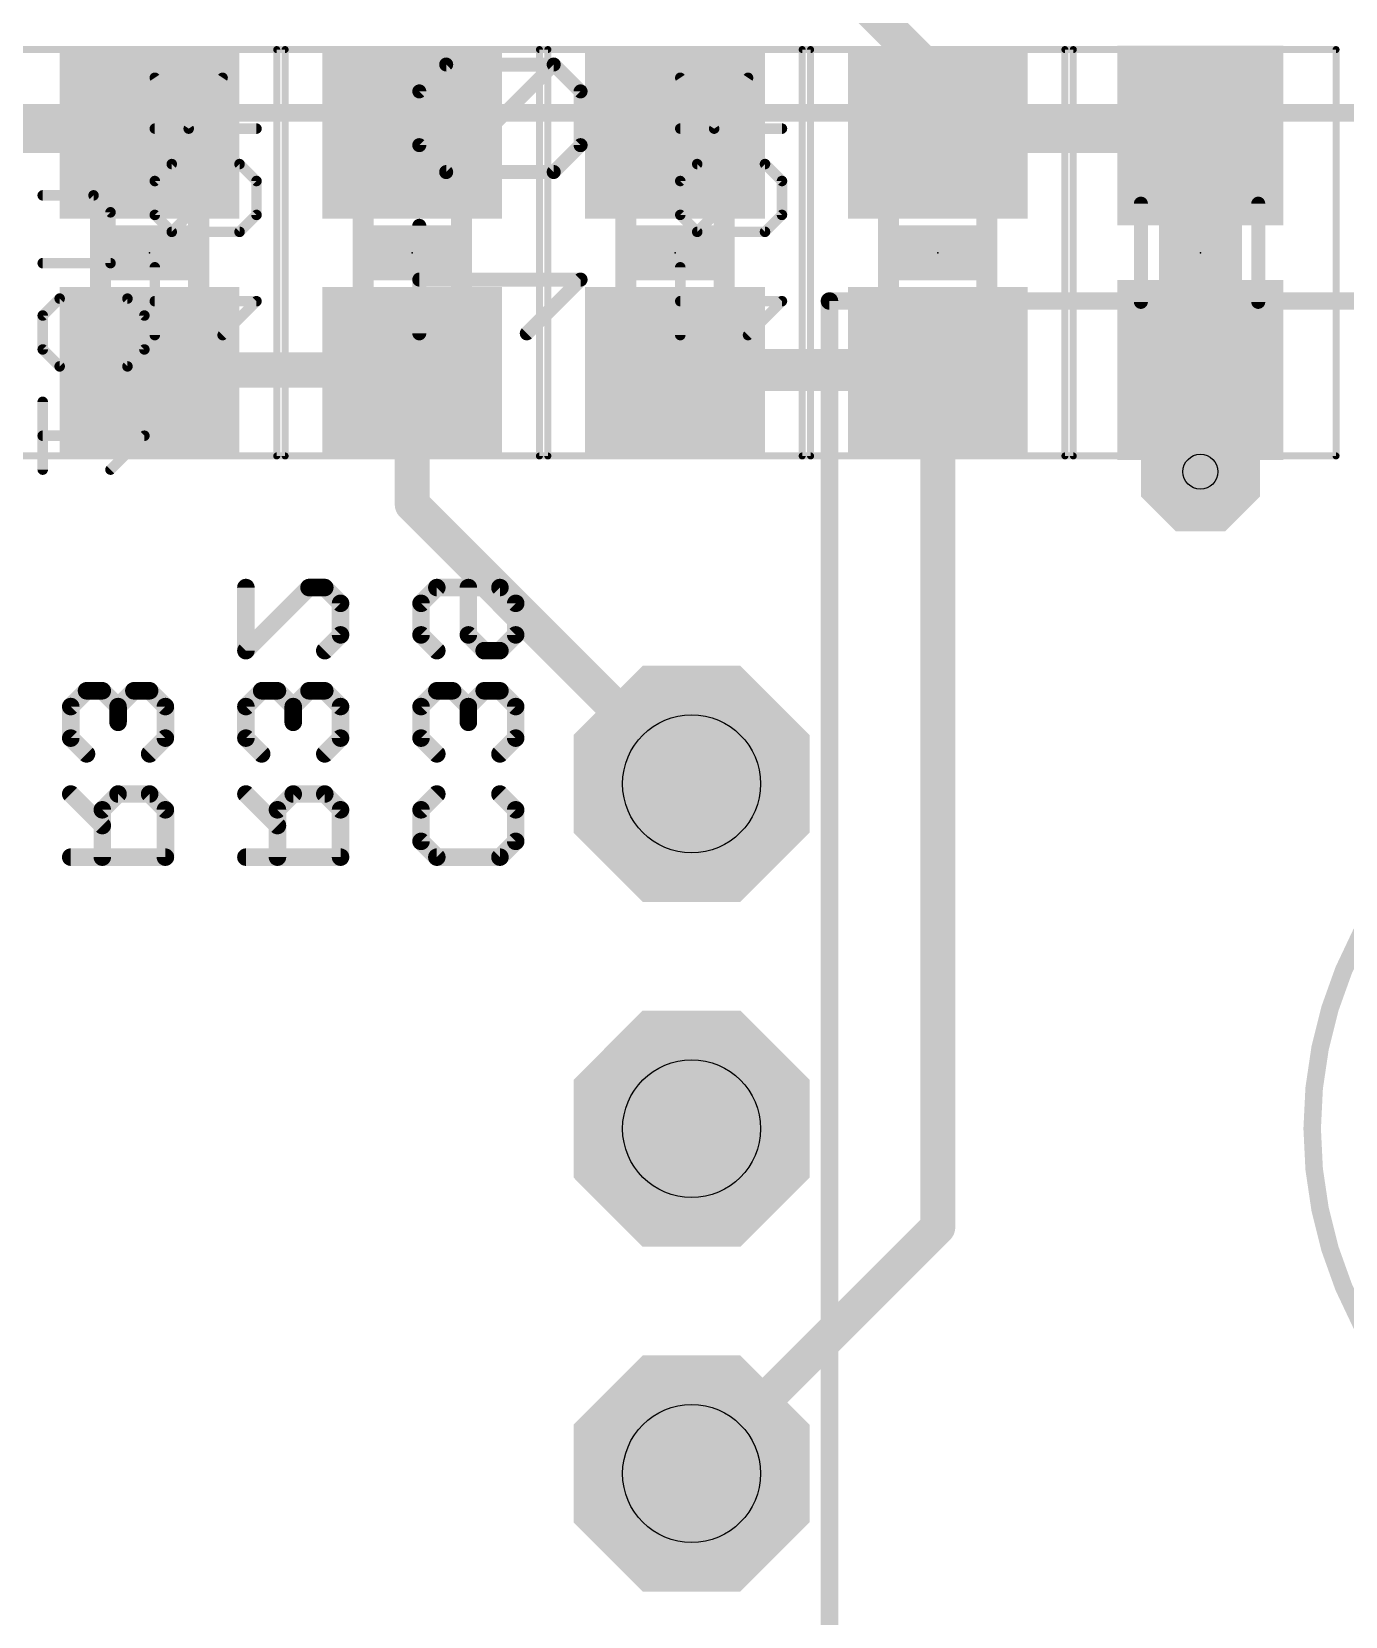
# Model space of a CAD drawing. Extents: x -0.1 to 85.2, y -25.2 to 58.4.
# Drawn here: x 60.11 to 69.63, y -18.78 to -7.29 of the extents above; entities that cross this region are included whole.
import ezdxf

# ---------------------------------------------------------------- set-up
doc = ezdxf.new("R2010")
doc.units = 0
for name, color, linetype in [('16', 175, 'CONTINUOUS'), ('17', 82, 'CONTINUOUS'), ('18', 82, 'CONTINUOUS'), ('21', 253, 'CONTINUOUS'), ('24', 7, 'CONTINUOUS'), ('26', 253, 'CONTINUOUS'), ('28', 253, 'CONTINUOUS'), ('29', 253, 'CONTINUOUS'), ('30', 253, 'CONTINUOUS'), ('32', 253, 'CONTINUOUS'), ('36', 253, 'CONTINUOUS'), ('40', 175, 'CONTINUOUS'), ('44', 253, 'CONTINUOUS'), ('49', 253, 'CONTINUOUS'), ('52', 253, 'CONTINUOUS')]:
    doc.layers.add(name, color=color, linetype=linetype)

# ---------------------------------------------------------------- blocks, each defined once
blk = doc.blocks.new('RECT')
blk.add_solid([(-0.5, -0.5), (0.5, -0.5), (-0.5, 0.5), (0.5, 0.5)])
blk = doc.blocks.new('OCTAGONP')
at = {"const_width": 0.5}
blk.add_lwpolyline([(-0.25, -0.1036), (-0.25, 0.1036), (-0.1036, 0.25), (0.1036, 0.25), (0.25, 0.1036), (0.25, -0.1036), (0.1036, -0.25), (-0.1036, -0.25), (-0.25, -0.1036), (-0.25, 0.1036)], dxfattribs=at)
blk = doc.blocks.new('OCTAGONV')
at = {"const_width": 0.5}
blk.add_lwpolyline([(-0.25, -0.1036), (-0.25, 0.1036), (-0.1036, 0.25), (0.1036, 0.25), (0.25, 0.1036), (0.25, -0.1036), (0.1036, -0.25), (-0.1036, -0.25), (-0.25, -0.1036), (-0.25, 0.1036)], dxfattribs=at)

msp = doc.modelspace()

# ---------------------------------------------------------------- linework, layer by layer
at = {"layer": '16'}
for points, const_width in [([(66.66, -7.605), (65.405, -6.35)], 0.254), ([(66.675, -8.04), (66.66, -7.605)], 0.254), ([(60.96, -8.04), (59.055, -8.04)], 0.254), ([(66.675, -8.04), (68.58, -8.04)], 0.254), ([(60.96, -9.74), (62.865, -9.74)], 0.254), ([(62.865, -9.74), (62.865, -10.715)], 0.254), ([(64.77, -9.74), (66.675, -9.74)], 0.3048), ([(66.675, -9.74), (66.675, -15.955)], 0.254), ([(68.58, -9.74), (68.58, -10.4775)], 0.254), ([(64.89, -12.74), (62.865, -10.715)], 0.254), ([(66.675, -15.955), (64.89, -17.74)], 0.254)]:
    msp.add_lwpolyline(points, dxfattribs=dict(at, const_width=const_width))
for points, const_width in [([(66.7235, -7.6028, 1), (66.5965, -7.6072)], 0.127), ([(66.6151, -7.6499, 1), (66.7049, -7.5601)], 0.127), ([(60.96, -8.1035, 1), (60.96, -7.9765)], 0.127), ([(66.675, -7.9765, 1), (66.675, -8.1035)], 0.127), ([(68.58, -8.1035, 1), (68.58, -7.9765)], 0.127), ([(66.6115, -8.0422, 1), (66.7385, -8.0378)], 0.127), ([(60.96, -9.6765, 1), (60.96, -9.8035)], 0.127), ([(62.9285, -9.74, 1), (62.8015, -9.74)], 0.127), ([(62.865, -9.8035, 1), (62.865, -9.6765)], 0.127), ([(64.77, -9.6638, 1), (64.77, -9.8162)], 0.1524), ([(66.7385, -9.74, 1), (66.6115, -9.74)], 0.127), ([(66.675, -9.8162, 1), (66.675, -9.6638)], 0.1524), ([(68.6435, -9.74, 1), (68.5165, -9.74)], 0.127), ([(68.5165, -10.4775, 1), (68.6435, -10.4775)], 0.127), ([(62.9099, -10.6701, 1), (62.8201, -10.7599)], 0.127), ([(62.8015, -10.715, 1), (62.9285, -10.715)], 0.127), ([(64.8451, -12.7849, 1), (64.9349, -12.6951)], 0.127), ([(66.7199, -15.9999, 1), (66.6301, -15.9101)], 0.127), ([(66.6115, -15.955, 1), (66.7385, -15.955)], 0.127), ([(64.8451, -17.6951, 1), (64.9349, -17.7849)], 0.127)]:
    msp.add_lwpolyline(points, format="xyb", dxfattribs=dict(at, const_width=const_width))
at = {"layer": '21'}
for points, const_width in [([(65.89, -9.2082, 1), (65.89, -9.2718)], 0.0635), ([(65.9218, -9.24, 1), (65.8582, -9.24)], 0.0635), ([(72.39, -18.24, 1), (72.39, -12.24, 1), (72.39, -18.24)], 0.127)]:
    msp.add_lwpolyline(points, format="xyb", dxfattribs=dict(at, const_width=const_width))
at = {"layer": '21', "const_width": 0.127}
for points in [[(78.89, -9.24), (65.89, -9.24)], [(65.89, -9.24), (65.89, -21.24)]]:
    msp.add_lwpolyline(points, dxfattribs=at)
at = {"layer": '24'}
for p in [(60.96, -8.89), (62.865, -8.89), (64.77, -8.89), (66.675, -8.89), (68.58, -8.89)]:
    msp.add_point(p, dxfattribs=at)
at = {"layer": '26', "const_width": 0.127}
for points in [[(61.6585, -11.3171), (61.6585, -11.7747)], [(61.6585, -11.7747), (62.1161, -11.3171)], [(62.1161, -11.3171), (62.2305, -11.3171)], [(62.2305, -11.3171), (62.3449, -11.4315)], [(62.9285, -11.4315), (63.0429, -11.3171)], [(63.0429, -11.3171), (63.5005, -11.3171)], [(63.2717, -11.6603), (63.2717, -11.3171)], [(63.5005, -11.3171), (63.6149, -11.4315)], [(62.3449, -11.4315), (62.3449, -11.6603)], [(62.9285, -11.6603), (62.9285, -11.4315)], [(63.6149, -11.4315), (63.6149, -11.6603)], [(62.3449, -11.6603), (62.2305, -11.7747)], [(63.0429, -11.7747), (62.9285, -11.6603)], [(63.3861, -11.7747), (63.2717, -11.6603)], [(63.6149, -11.6603), (63.5005, -11.7747)], [(63.5005, -11.7747), (63.3861, -11.7747)], [(60.5029, -12.0655), (60.3885, -12.1799)], [(60.6173, -12.0655), (60.5029, -12.0655)], [(60.7317, -12.1799), (60.6173, -12.0655)], [(60.8461, -12.0655), (60.7317, -12.1799)], [(60.9605, -12.0655), (60.8461, -12.0655)], [(61.0749, -12.1799), (60.9605, -12.0655)], [(61.7729, -12.0655), (61.6585, -12.1799)], [(61.8873, -12.0655), (61.7729, -12.0655)], [(62.0017, -12.1799), (61.8873, -12.0655)], [(62.1161, -12.0655), (62.0017, -12.1799)], [(62.2305, -12.0655), (62.1161, -12.0655)], [(62.3449, -12.1799), (62.2305, -12.0655)], [(63.0429, -12.0655), (62.9285, -12.1799)], [(63.1573, -12.0655), (63.0429, -12.0655)], [(63.2717, -12.1799), (63.1573, -12.0655)], [(63.3861, -12.0655), (63.2717, -12.1799)], [(63.5005, -12.0655), (63.3861, -12.0655)], [(63.6149, -12.1799), (63.5005, -12.0655)], [(60.3885, -12.1799), (60.3885, -12.4087)], [(60.7317, -12.1799), (60.7317, -12.2943)], [(61.0749, -12.4087), (61.0749, -12.1799)], [(61.6585, -12.1799), (61.6585, -12.4087)], [(62.0017, -12.1799), (62.0017, -12.2943)], [(62.3449, -12.4087), (62.3449, -12.1799)], [(62.9285, -12.1799), (62.9285, -12.4087)], [(63.2717, -12.1799), (63.2717, -12.2943)], [(63.6149, -12.4087), (63.6149, -12.1799)], [(60.3885, -12.4087), (60.5029, -12.5231)], [(60.9605, -12.5231), (61.0749, -12.4087)], [(61.6585, -12.4087), (61.7729, -12.5231)], [(62.2305, -12.5231), (62.3449, -12.4087)], [(62.9285, -12.4087), (63.0429, -12.5231)], [(63.5005, -12.5231), (63.6149, -12.4087)], [(60.6173, -13.0427), (60.3885, -12.8139)], [(60.7317, -12.8139), (60.6173, -12.9283)], [(60.9605, -12.8139), (60.7317, -12.8139)], [(61.0749, -12.9283), (60.9605, -12.8139)], [(61.8873, -13.0427), (61.6585, -12.8139)], [(62.0017, -12.8139), (61.8873, -12.9283)], [(62.2305, -12.8139), (62.0017, -12.8139)], [(62.3449, -12.9283), (62.2305, -12.8139)], [(62.9285, -12.9283), (63.0429, -12.8139)], [(63.5005, -12.8139), (63.6149, -12.9283)], [(60.6173, -12.9283), (60.6173, -13.2715)], [(61.0749, -13.2715), (61.0749, -12.9283)], [(61.8873, -12.9283), (61.8873, -13.2715)], [(62.3449, -13.2715), (62.3449, -12.9283)], [(62.9285, -13.1571), (62.9285, -12.9283)], [(63.6149, -12.9283), (63.6149, -13.1571)], [(63.0429, -13.2715), (62.9285, -13.1571)], [(63.6149, -13.1571), (63.5005, -13.2715)], [(60.3885, -13.2715), (61.0749, -13.2715)], [(61.6585, -13.2715), (62.3449, -13.2715)], [(63.5005, -13.2715), (63.0429, -13.2715)]]:
    msp.add_lwpolyline(points, dxfattribs=at)
at = {"layer": '26', "const_width": 0.0635}
for points in [[(61.6903, -11.3171, 1), (61.6268, -11.3171)], [(62.1161, -11.2853, 1), (62.1161, -11.3488)], [(62.1385, -11.3395, 1), (62.0936, -11.2946)], [(62.2529, -11.2946, 1), (62.208, -11.3395)], [(62.2305, -11.3488, 1), (62.2305, -11.2853)], [(63.0429, -11.2853, 1), (63.0429, -11.3488)], [(63.0653, -11.3395, 1), (63.0204, -11.2946)], [(63.3034, -11.3171, 1), (63.2399, -11.3171)], [(63.5229, -11.2946, 1), (63.478, -11.3395)], [(63.5005, -11.3488, 1), (63.5005, -11.2853)], [(62.3766, -11.4315, 1), (62.3131, -11.4315)], [(62.9603, -11.4315, 1), (62.8967, -11.4315)], [(63.6466, -11.4315, 1), (63.5831, -11.4315)], [(62.3224, -11.4539, 1), (62.3673, -11.409)], [(62.906, -11.409, 1), (62.951, -11.4539)], [(63.5924, -11.4539, 1), (63.6373, -11.409)], [(62.3673, -11.6827, 1), (62.3224, -11.6378)], [(62.951, -11.6378, 1), (62.906, -11.6827)], [(63.2941, -11.6378, 1), (63.2492, -11.6827)], [(63.6373, -11.6827, 1), (63.5924, -11.6378)], [(62.3131, -11.6603, 1), (62.3766, -11.6603)], [(62.8967, -11.6603, 1), (62.9603, -11.6603)], [(63.2399, -11.6603, 1), (63.3034, -11.6603)], [(63.3861, -11.7429, 1), (63.3861, -11.8064)], [(63.5005, -11.8064, 1), (63.5005, -11.7429)], [(63.5831, -11.6603, 1), (63.6466, -11.6603)], [(61.636, -11.7522, 1), (61.681, -11.7971)], [(61.6268, -11.7747, 1), (61.6903, -11.7747)], [(62.208, -11.7522, 1), (62.2529, -11.7971)], [(63.0204, -11.7971, 1), (63.0653, -11.7522)], [(63.3636, -11.7971, 1), (63.4085, -11.7522)], [(63.478, -11.7522, 1), (63.5229, -11.7971)], [(60.5029, -12.0337, 1), (60.5029, -12.0972)], [(60.5253, -12.0879, 1), (60.4804, -12.043)], [(60.6397, -12.043, 1), (60.5948, -12.0879)], [(60.6173, -12.0972, 1), (60.6173, -12.0337)], [(60.8461, -12.0337, 1), (60.8461, -12.0972)], [(60.8685, -12.0879, 1), (60.8236, -12.043)], [(60.9829, -12.043, 1), (60.938, -12.0879)], [(60.9605, -12.0972, 1), (60.9605, -12.0337)], [(61.7729, -12.0337, 1), (61.7729, -12.0972)], [(61.7953, -12.0879, 1), (61.7504, -12.043)], [(61.9097, -12.043, 1), (61.8648, -12.0879)], [(61.8873, -12.0972, 1), (61.8873, -12.0337)], [(62.1161, -12.0337, 1), (62.1161, -12.0972)], [(62.1385, -12.0879, 1), (62.0936, -12.043)], [(62.2529, -12.043, 1), (62.208, -12.0879)], [(62.2305, -12.0972, 1), (62.2305, -12.0337)], [(63.0429, -12.0337, 1), (63.0429, -12.0972)], [(63.0653, -12.0879, 1), (63.0204, -12.043)], [(63.1797, -12.043, 1), (63.1348, -12.0879)], [(63.1573, -12.0972, 1), (63.1573, -12.0337)], [(63.3861, -12.0337, 1), (63.3861, -12.0972)], [(63.4085, -12.0879, 1), (63.3636, -12.043)], [(63.5229, -12.043, 1), (63.478, -12.0879)], [(63.5005, -12.0972, 1), (63.5005, -12.0337)], [(60.4203, -12.1799, 1), (60.3567, -12.1799)], [(60.366, -12.1574, 1), (60.411, -12.2023)], [(60.7634, -12.1799, 1), (60.6999, -12.1799)], [(60.7092, -12.1574, 1), (60.7541, -12.2023)], [(60.7092, -12.2023, 1), (60.7541, -12.1574)], [(61.1066, -12.1799, 1), (61.0431, -12.1799)], [(61.0524, -12.2023, 1), (61.0973, -12.1574)], [(61.636, -12.1574, 1), (61.681, -12.2023)], [(61.6903, -12.1799, 1), (61.6268, -12.1799)], [(62.0334, -12.1799, 1), (61.9699, -12.1799)], [(61.9792, -12.1574, 1), (62.0241, -12.2023)], [(61.9792, -12.2023, 1), (62.0241, -12.1574)], [(62.3766, -12.1799, 1), (62.3131, -12.1799)], [(62.3224, -12.2023, 1), (62.3673, -12.1574)], [(62.9603, -12.1799, 1), (62.8967, -12.1799)], [(62.906, -12.1574, 1), (62.951, -12.2023)], [(63.3034, -12.1799, 1), (63.2399, -12.1799)], [(63.2492, -12.1574, 1), (63.2941, -12.2023)], [(63.2492, -12.2023, 1), (63.2941, -12.1574)], [(63.6466, -12.1799, 1), (63.5831, -12.1799)], [(63.5924, -12.2023, 1), (63.6373, -12.1574)], [(60.6999, -12.2943, 1), (60.7634, -12.2943)], [(61.9699, -12.2943, 1), (62.0334, -12.2943)], [(63.2399, -12.2943, 1), (63.3034, -12.2943)], [(60.3567, -12.4087, 1), (60.4203, -12.4087)], [(60.411, -12.3862, 1), (60.366, -12.4311)], [(61.0431, -12.4087, 1), (61.1066, -12.4087)], [(61.0973, -12.4311, 1), (61.0524, -12.3862)], [(61.681, -12.3862, 1), (61.636, -12.4311)], [(61.6268, -12.4087, 1), (61.6903, -12.4087)], [(62.3131, -12.4087, 1), (62.3766, -12.4087)], [(62.3673, -12.4311, 1), (62.3224, -12.3862)], [(62.951, -12.3862, 1), (62.906, -12.4311)], [(62.8967, -12.4087, 1), (62.9603, -12.4087)], [(63.5831, -12.4087, 1), (63.6466, -12.4087)], [(63.6373, -12.4311, 1), (63.5924, -12.3862)], [(60.4804, -12.5455, 1), (60.5253, -12.5006)], [(60.938, -12.5006, 1), (60.9829, -12.5455)], [(61.7504, -12.5455, 1), (61.7953, -12.5006)], [(62.208, -12.5006, 1), (62.2529, -12.5455)], [(63.0204, -12.5455, 1), (63.0653, -12.5006)], [(63.478, -12.5006, 1), (63.5229, -12.5455)], [(60.411, -12.7915, 1), (60.366, -12.8364)], [(60.7317, -12.7822, 1), (60.7317, -12.8457)], [(60.7541, -12.8364, 1), (60.7092, -12.7915)], [(60.9829, -12.7915, 1), (60.938, -12.8364)], [(60.9605, -12.8457, 1), (60.9605, -12.7822)], [(61.681, -12.7915, 1), (61.636, -12.8364)], [(62.0017, -12.7822, 1), (62.0017, -12.8457)], [(62.0241, -12.8364, 1), (61.9792, -12.7915)], [(62.2529, -12.7915, 1), (62.208, -12.8364)], [(62.2305, -12.8457, 1), (62.2305, -12.7822)], [(63.0653, -12.8364, 1), (63.0204, -12.7915)], [(63.5229, -12.7915, 1), (63.478, -12.8364)], [(60.649, -12.9283, 1), (60.5855, -12.9283)], [(61.1066, -12.9283, 1), (61.0431, -12.9283)], [(61.919, -12.9283, 1), (61.8555, -12.9283)], [(62.3766, -12.9283, 1), (62.3131, -12.9283)], [(62.9603, -12.9283, 1), (62.8967, -12.9283)], [(63.6466, -12.9283, 1), (63.5831, -12.9283)], [(60.5948, -12.9059, 1), (60.6397, -12.9508)], [(61.0524, -12.9508, 1), (61.0973, -12.9059)], [(61.8648, -12.9059, 1), (61.9097, -12.9508)], [(62.3224, -12.9508, 1), (62.3673, -12.9059)], [(62.906, -12.9059, 1), (62.951, -12.9508)], [(63.5924, -12.9508, 1), (63.6373, -12.9059)], [(60.5948, -13.0652, 1), (60.6397, -13.0203)], [(61.8648, -13.0652, 1), (61.9097, -13.0203)], [(62.951, -13.1347, 1), (62.906, -13.1796)], [(63.6373, -13.1796, 1), (63.5924, -13.1347)], [(60.3885, -13.2398, 1), (60.3885, -13.3033)], [(61.0749, -13.3033, 1), (61.0749, -13.2398)], [(61.6585, -13.2398, 1), (61.6585, -13.3033)], [(62.3449, -13.3033, 1), (62.3449, -13.2398)], [(62.8967, -13.1571, 1), (62.9603, -13.1571)], [(63.0429, -13.2398, 1), (63.0429, -13.3033)], [(63.5005, -13.3033, 1), (63.5005, -13.2398)], [(63.5831, -13.1571, 1), (63.6466, -13.1571)], [(60.5855, -13.2715, 1), (60.649, -13.2715)], [(61.0431, -13.2715, 1), (61.1066, -13.2715)], [(61.8555, -13.2715, 1), (61.919, -13.2715)], [(62.3131, -13.2715, 1), (62.3766, -13.2715)], [(63.0204, -13.294, 1), (63.0653, -13.249)], [(63.478, -13.249, 1), (63.5229, -13.294)]]:
    msp.add_lwpolyline(points, format="xyb", dxfattribs=at)
at = {"layer": '28'}
for points, const_width in [([(63.1107, -7.5252), (62.9158, -7.7201)], 0.1016), ([(63.8903, -7.5252), (63.1107, -7.5252)], 0.1016), ([(63.1107, -8.3048), (63.8903, -7.5252)], 0.1016), ([(64.0852, -7.7201), (63.8903, -7.5252)], 0.1016), ([(60.9981, -7.6215), (61.2438, -7.9901)], 0.0762), ([(61.2438, -7.9901), (61.4896, -7.6215)], 0.0762), ([(62.9158, -7.7201), (62.9158, -8.1099)], 0.1016), ([(64.0852, -8.1099), (64.0852, -7.7201)], 0.1016), ([(64.8081, -7.6215), (65.0538, -7.9901)], 0.0762), ([(65.0538, -7.9901), (65.2996, -7.6215)], 0.0762), ([(60.9981, -7.9901), (61.7353, -7.9901)], 0.0762), ([(64.8081, -7.9901), (65.5453, -7.9901)], 0.0762), ([(62.9158, -8.1099), (63.1107, -8.3048)], 0.1016), ([(63.8903, -8.3048), (64.0852, -8.1099)], 0.1016), ([(61.121, -8.247), (60.9981, -8.3699)], 0.0762), ([(61.6125, -8.247), (61.121, -8.247)], 0.0762), ([(61.121, -8.7385), (61.6125, -8.247)], 0.0762), ([(61.7353, -8.3699), (61.6125, -8.247)], 0.0762), ([(63.1107, -8.3048), (63.8903, -8.3048)], 0.1016), ([(64.931, -8.247), (64.8081, -8.3699)], 0.0762), ([(65.4225, -8.247), (64.931, -8.247)], 0.0762), ([(64.931, -8.7385), (65.4225, -8.247)], 0.0762), ([(65.5453, -8.3699), (65.4225, -8.247)], 0.0762), ([(60.9981, -8.3699), (60.9981, -8.6156)], 0.0762), ([(61.7353, -8.6156), (61.7353, -8.3699)], 0.0762), ([(64.8081, -8.3699), (64.8081, -8.6156)], 0.0762), ([(65.5453, -8.6156), (65.5453, -8.3699)], 0.0762), ([(60.5539, -8.4738), (60.1853, -8.4738)], 0.0762), ([(60.6768, -8.5967), (60.5539, -8.4738)], 0.0762), ([(60.6768, -8.9653), (60.6768, -8.5967)], 0.0762), ([(60.9981, -8.6156), (61.121, -8.7385)], 0.0762), ([(61.6125, -8.7385), (61.7353, -8.6156)], 0.0762), ([(64.8081, -8.6156), (64.931, -8.7385)], 0.0762), ([(65.4225, -8.7385), (65.5453, -8.6156)], 0.0762), ([(61.121, -8.7385), (61.6125, -8.7385)], 0.0762), ([(62.9158, -9.4742), (62.9158, -8.6946)], 0.1016), ([(64.931, -8.7385), (65.4225, -8.7385)], 0.0762), ([(60.1853, -8.9653), (60.6768, -8.9653)], 0.0762), ([(60.9981, -9.4869), (60.9981, -8.9954)], 0.0762), ([(64.8081, -9.4869), (64.8081, -8.9954)], 0.0762), ([(64.0852, -9.0844), (62.9158, -9.0844)], 0.1016), ([(63.6954, -9.4742), (64.0852, -9.0844)], 0.1016), ([(60.3082, -9.2222), (60.1853, -9.3451)], 0.0762), ([(60.7997, -9.2222), (60.3082, -9.2222)], 0.0762), ([(60.3082, -9.7137), (60.7997, -9.2222)], 0.0762), ([(60.9225, -9.3451), (60.7997, -9.2222)], 0.0762), ([(61.7353, -9.2412), (60.9981, -9.2412)], 0.0762), ([(61.4896, -9.4869), (61.7353, -9.2412)], 0.0762), ([(65.5453, -9.2412), (64.8081, -9.2412)], 0.0762), ([(65.2996, -9.4869), (65.5453, -9.2412)], 0.0762), ([(60.1853, -9.3451), (60.1853, -9.5909)], 0.0762), ([(60.9225, -9.5909), (60.9225, -9.3451)], 0.0762), ([(60.1853, -9.5909), (60.3082, -9.7137)], 0.0762), ([(60.7997, -9.7137), (60.9225, -9.5909)], 0.0762), ([(60.3082, -9.7137), (60.7997, -9.7137)], 0.0762), ([(60.1853, -10.4621), (60.1853, -9.9707)], 0.0762), ([(60.9225, -10.2164), (60.1853, -10.2164)], 0.0762), ([(60.6768, -10.4621), (60.9225, -10.2164)], 0.0762)]:
    msp.add_lwpolyline(points, dxfattribs=dict(at, const_width=const_width))
for points, const_width in [([(63.1107, -7.4998, 1), (63.1107, -7.5506)], 0.0508), ([(63.1287, -7.5432, 1), (63.0927, -7.5072)], 0.0508), ([(63.9083, -7.5072, 1), (63.8723, -7.5432)], 0.0508), ([(63.9083, -7.5432, 1), (63.8723, -7.5072)], 0.0508), ([(63.8903, -7.5506, 1), (63.8903, -7.4998)], 0.0508), ([(61.014, -7.6109, 1), (60.9822, -7.632)], 0.0381), ([(61.5054, -7.632, 1), (61.4737, -7.6109)], 0.0381), ([(62.8978, -7.7021, 1), (62.9338, -7.7381)], 0.0508), ([(62.9412, -7.7201, 1), (62.8904, -7.7201)], 0.0508), ([(64.1106, -7.7201, 1), (64.0598, -7.7201)], 0.0508), ([(64.0672, -7.7381, 1), (64.1032, -7.7021)], 0.0508), ([(64.824, -7.6109, 1), (64.7922, -7.632)], 0.0381), ([(65.3154, -7.632, 1), (65.2837, -7.6109)], 0.0381), ([(60.9981, -7.971, 1), (60.9981, -8.0091)], 0.0381), ([(61.228, -7.9795, 1), (61.2597, -8.0006)], 0.0381), ([(61.228, -8.0006, 1), (61.2597, -7.9795)], 0.0381), ([(61.7353, -8.0091, 1), (61.7353, -7.971)], 0.0381), ([(64.8081, -7.971, 1), (64.8081, -8.0091)], 0.0381), ([(65.038, -7.9795, 1), (65.0697, -8.0006)], 0.0381), ([(65.038, -8.0006, 1), (65.0697, -7.9795)], 0.0381), ([(65.5453, -8.0091, 1), (65.5453, -7.971)], 0.0381), ([(62.9338, -8.0919, 1), (62.8978, -8.1279)], 0.0508), ([(62.8904, -8.1099, 1), (62.9412, -8.1099)], 0.0508), ([(64.0598, -8.1099, 1), (64.1106, -8.1099)], 0.0508), ([(64.1032, -8.1279, 1), (64.0672, -8.0919)], 0.0508), ([(61.121, -8.2279, 1), (61.121, -8.266)], 0.0381), ([(61.1344, -8.2605, 1), (61.1075, -8.2335)], 0.0381), ([(61.6259, -8.2335, 1), (61.599, -8.2605)], 0.0381), ([(61.6259, -8.2605, 1), (61.599, -8.2335)], 0.0381), ([(61.6125, -8.266, 1), (61.6125, -8.2279)], 0.0381), ([(63.0927, -8.2868, 1), (63.1287, -8.3228)], 0.0508), ([(63.1107, -8.2794, 1), (63.1107, -8.3302)], 0.0508), ([(63.0927, -8.3228, 1), (63.1287, -8.2868)], 0.0508), ([(63.8723, -8.2868, 1), (63.9083, -8.3228)], 0.0508), ([(63.8903, -8.3302, 1), (63.8903, -8.2794)], 0.0508), ([(64.931, -8.2279, 1), (64.931, -8.266)], 0.0381), ([(64.9444, -8.2605, 1), (64.9175, -8.2335)], 0.0381), ([(65.4359, -8.2335, 1), (65.409, -8.2605)], 0.0381), ([(65.4359, -8.2605, 1), (65.409, -8.2335)], 0.0381), ([(65.4225, -8.266, 1), (65.4225, -8.2279)], 0.0381), ([(60.9846, -8.3564, 1), (61.0116, -8.3833)], 0.0381), ([(61.0172, -8.3699, 1), (60.9791, -8.3699)], 0.0381), ([(61.7544, -8.3699, 1), (61.7163, -8.3699)], 0.0381), ([(61.7219, -8.3833, 1), (61.7488, -8.3564)], 0.0381), ([(64.8271, -8.3699, 1), (64.7891, -8.3699)], 0.0381), ([(64.7946, -8.3564, 1), (64.8216, -8.3833)], 0.0381), ([(65.5644, -8.3699, 1), (65.5263, -8.3699)], 0.0381), ([(65.5319, -8.3833, 1), (65.5588, -8.3564)], 0.0381), ([(60.1853, -8.4548, 1), (60.1853, -8.4929)], 0.0381), ([(60.5674, -8.4604, 1), (60.5404, -8.4873)], 0.0381), ([(60.5539, -8.4929, 1), (60.5539, -8.4548)], 0.0381), ([(60.6958, -8.5967, 1), (60.6577, -8.5967)], 0.0381), ([(60.6633, -8.6102, 1), (60.6903, -8.5832)], 0.0381), ([(61.0116, -8.6021, 1), (60.9846, -8.6291)], 0.0381), ([(60.9791, -8.6156, 1), (61.0172, -8.6156)], 0.0381), ([(61.7163, -8.6156, 1), (61.7544, -8.6156)], 0.0381), ([(61.7488, -8.6291, 1), (61.7219, -8.6021)], 0.0381), ([(64.8216, -8.6021, 1), (64.7946, -8.6291)], 0.0381), ([(64.7891, -8.6156, 1), (64.8271, -8.6156)], 0.0381), ([(65.5263, -8.6156, 1), (65.5644, -8.6156)], 0.0381), ([(65.5588, -8.6291, 1), (65.5319, -8.6021)], 0.0381), ([(61.1075, -8.725, 1), (61.1344, -8.752)], 0.0381), ([(61.121, -8.7194, 1), (61.121, -8.7575)], 0.0381), ([(61.1075, -8.752, 1), (61.1344, -8.725)], 0.0381), ([(61.599, -8.725, 1), (61.6259, -8.752)], 0.0381), ([(61.6125, -8.7575, 1), (61.6125, -8.7194)], 0.0381), ([(62.9412, -8.6946, 1), (62.8904, -8.6946)], 0.0508), ([(64.9175, -8.725, 1), (64.9444, -8.752)], 0.0381), ([(64.931, -8.7194, 1), (64.931, -8.7575)], 0.0381), ([(64.9175, -8.752, 1), (64.9444, -8.725)], 0.0381), ([(65.409, -8.725, 1), (65.4359, -8.752)], 0.0381), ([(65.4225, -8.7575, 1), (65.4225, -8.7194)], 0.0381), ([(60.1853, -8.9463, 1), (60.1853, -8.9844)], 0.0381), ([(60.6577, -8.9653, 1), (60.6958, -8.9653)], 0.0381), ([(60.6768, -8.9844, 1), (60.6768, -8.9463)], 0.0381), ([(61.0172, -8.9954, 1), (60.9791, -8.9954)], 0.0381), ([(64.8271, -8.9954, 1), (64.7891, -8.9954)], 0.0381), ([(62.9158, -9.059, 1), (62.9158, -9.1098)], 0.0508), ([(64.1032, -9.1024, 1), (64.0672, -9.0664)], 0.0508), ([(64.0852, -9.1098, 1), (64.0852, -9.059)], 0.0508), ([(60.3082, -9.2032, 1), (60.3082, -9.2413)], 0.0381), ([(60.3216, -9.2357, 1), (60.2947, -9.2088)], 0.0381), ([(60.8131, -9.2088, 1), (60.7862, -9.2357)], 0.0381), ([(60.8131, -9.2357, 1), (60.7862, -9.2088)], 0.0381), ([(60.7997, -9.2413, 1), (60.7997, -9.2032)], 0.0381), ([(60.9981, -9.2221, 1), (60.9981, -9.2602)], 0.0381), ([(61.7488, -9.2546, 1), (61.7219, -9.2277)], 0.0381), ([(61.7353, -9.2602, 1), (61.7353, -9.2221)], 0.0381), ([(64.8081, -9.2221, 1), (64.8081, -9.2602)], 0.0381), ([(65.5588, -9.2546, 1), (65.5319, -9.2277)], 0.0381), ([(65.5453, -9.2602, 1), (65.5453, -9.2221)], 0.0381), ([(60.2044, -9.3451, 1), (60.1663, -9.3451)], 0.0381), ([(60.1718, -9.3316, 1), (60.1988, -9.3586)], 0.0381), ([(60.9416, -9.3451, 1), (60.9035, -9.3451)], 0.0381), ([(60.9091, -9.3586, 1), (60.936, -9.3316)], 0.0381), ([(60.9791, -9.4869, 1), (61.0172, -9.4869)], 0.0381), ([(61.4761, -9.4734, 1), (61.5031, -9.5004)], 0.0381), ([(62.8904, -9.4742, 1), (62.9412, -9.4742)], 0.0508), ([(63.6774, -9.4562, 1), (63.7134, -9.4922)], 0.0508), ([(64.7891, -9.4869, 1), (64.8271, -9.4869)], 0.0381), ([(65.2861, -9.4734, 1), (65.3131, -9.5004)], 0.0381), ([(60.1988, -9.5774, 1), (60.1718, -9.6043)], 0.0381), ([(60.1663, -9.5909, 1), (60.2044, -9.5909)], 0.0381), ([(60.9035, -9.5909, 1), (60.9416, -9.5909)], 0.0381), ([(60.936, -9.6043, 1), (60.9091, -9.5774)], 0.0381), ([(60.3082, -9.6947, 1), (60.3082, -9.7328)], 0.0381), ([(60.2947, -9.7003, 1), (60.3216, -9.7272)], 0.0381), ([(60.2947, -9.7272, 1), (60.3216, -9.7003)], 0.0381), ([(60.7862, -9.7003, 1), (60.8131, -9.7272)], 0.0381), ([(60.7997, -9.7328, 1), (60.7997, -9.6947)], 0.0381), ([(60.2044, -9.9707, 1), (60.1663, -9.9707)], 0.0381), ([(60.1853, -10.1974, 1), (60.1853, -10.2355)], 0.0381), ([(60.936, -10.2299, 1), (60.9091, -10.2029)], 0.0381), ([(60.9225, -10.2355, 1), (60.9225, -10.1974)], 0.0381), ([(60.1663, -10.4621, 1), (60.2044, -10.4621)], 0.0381), ([(60.6633, -10.4487, 1), (60.6903, -10.4756)], 0.0381)]:
    msp.add_lwpolyline(points, format="xyb", dxfattribs=dict(at, const_width=const_width))
at = {"layer": '40', "const_width": 0.0508}
for points in [[(61.943, -7.417), (59.977, -7.417)], [(63.848, -7.417), (61.882, -7.417)], [(61.882, -7.417), (61.882, -10.363)], [(61.943, -10.363), (61.943, -7.417)], [(65.753, -7.417), (63.787, -7.417)], [(63.787, -7.417), (63.787, -10.363)], [(63.848, -10.363), (63.848, -7.417)], [(67.658, -7.417), (65.692, -7.417)], [(65.692, -7.417), (65.692, -10.363)], [(65.753, -10.363), (65.753, -7.417)], [(67.597, -7.417), (67.597, -10.363)], [(69.563, -7.417), (67.597, -7.417)], [(67.658, -10.363), (67.658, -7.417)], [(69.563, -10.363), (69.563, -7.417)], [(59.977, -10.363), (61.943, -10.363)], [(61.882, -10.363), (63.848, -10.363)], [(63.787, -10.363), (65.753, -10.363)], [(65.692, -10.363), (67.658, -10.363)], [(67.597, -10.363), (69.563, -10.363)]]:
    msp.add_lwpolyline(points, dxfattribs=at)
at = {"layer": '40', "const_width": 0.0254}
for points in [[(61.882, -7.4043, 1), (61.882, -7.4297)], [(61.8947, -7.417, 1), (61.8693, -7.417)], [(61.9557, -7.417, 1), (61.9303, -7.417)], [(61.943, -7.4297, 1), (61.943, -7.4043)], [(63.787, -7.4043, 1), (63.787, -7.4297)], [(63.7997, -7.417, 1), (63.7743, -7.417)], [(63.8607, -7.417, 1), (63.8353, -7.417)], [(63.848, -7.4297, 1), (63.848, -7.4043)], [(65.692, -7.4043, 1), (65.692, -7.4297)], [(65.7047, -7.417, 1), (65.6793, -7.417)], [(65.7657, -7.417, 1), (65.7403, -7.417)], [(65.753, -7.4297, 1), (65.753, -7.4043)], [(67.6097, -7.417, 1), (67.5843, -7.417)], [(67.597, -7.4043, 1), (67.597, -7.4297)], [(67.6707, -7.417, 1), (67.6453, -7.417)], [(67.658, -7.4297, 1), (67.658, -7.4043)], [(69.5757, -7.417, 1), (69.5503, -7.417)], [(69.563, -7.4297, 1), (69.563, -7.4043)], [(61.882, -10.3503, 1), (61.882, -10.3757)], [(61.943, -10.3757, 1), (61.943, -10.3503)], [(63.787, -10.3503, 1), (63.787, -10.3757)], [(63.848, -10.3757, 1), (63.848, -10.3503)], [(65.692, -10.3503, 1), (65.692, -10.3757)], [(65.753, -10.3757, 1), (65.753, -10.3503)], [(67.597, -10.3503, 1), (67.597, -10.3757)], [(67.658, -10.3757, 1), (67.658, -10.3503)], [(69.563, -10.3757, 1), (69.563, -10.3503)], [(61.8693, -10.363, 1), (61.8947, -10.363)], [(61.9303, -10.363, 1), (61.9557, -10.363)], [(63.7743, -10.363, 1), (63.7997, -10.363)], [(63.8353, -10.363, 1), (63.8607, -10.363)], [(65.6793, -10.363, 1), (65.7047, -10.363)], [(65.7403, -10.363, 1), (65.7657, -10.363)], [(67.5843, -10.363, 1), (67.6097, -10.363)], [(67.6453, -10.363, 1), (67.6707, -10.363)], [(69.5503, -10.363, 1), (69.5757, -10.363)]]:
    msp.add_lwpolyline(points, format="xyb", dxfattribs=at)
at = {"layer": '44'}
for centre, radius in [((68.58, -10.4775), 0.127), ((64.89, -12.74), 0.5), ((64.89, -15.24), 0.5), ((64.89, -17.74), 0.5)]:
    msp.add_circle(centre, radius, dxfattribs=at)
at = {"layer": '49', "const_width": 0.127}
msp.add_lwpolyline([(1.545, -7.875), (83.545, -7.875)], dxfattribs=at)
at = {"layer": '52'}
for points, const_width in [([(60.604, -9.322), (60.604, -8.458)], 0.1524), ([(61.316, -8.458), (61.316, -9.322)], 0.1524), ([(62.509, -9.322), (62.509, -8.458)], 0.1524), ([(63.221, -8.458), (63.221, -9.322)], 0.1524), ([(64.414, -9.322), (64.414, -8.458)], 0.1524), ([(65.126, -8.458), (65.126, -9.322)], 0.1524), ([(66.319, -9.322), (66.319, -8.458)], 0.1524), ([(67.031, -8.458), (67.031, -9.322)], 0.1524), ([(68.148, -8.534), (68.148, -9.246)], 0.1016), ([(68.999, -8.534), (68.999, -9.246)], 0.1016)]:
    msp.add_lwpolyline(points, dxfattribs=dict(at, const_width=const_width))
for points, const_width in [([(60.6421, -8.458, 1), (60.5659, -8.458)], 0.0762), ([(61.3541, -8.458, 1), (61.2779, -8.458)], 0.0762), ([(62.5471, -8.458, 1), (62.4709, -8.458)], 0.0762), ([(63.2591, -8.458, 1), (63.1829, -8.458)], 0.0762), ([(64.4521, -8.458, 1), (64.3759, -8.458)], 0.0762), ([(65.1641, -8.458, 1), (65.0879, -8.458)], 0.0762), ([(66.3571, -8.458, 1), (66.2809, -8.458)], 0.0762), ([(67.0691, -8.458, 1), (66.9929, -8.458)], 0.0762), ([(68.1734, -8.534, 1), (68.1226, -8.534)], 0.0508), ([(69.0244, -8.534, 1), (68.9736, -8.534)], 0.0508), ([(60.5659, -9.322, 1), (60.6421, -9.322)], 0.0762), ([(61.2779, -9.322, 1), (61.3541, -9.322)], 0.0762), ([(62.4709, -9.322, 1), (62.5471, -9.322)], 0.0762), ([(63.1829, -9.322, 1), (63.2591, -9.322)], 0.0762), ([(64.3759, -9.322, 1), (64.4521, -9.322)], 0.0762), ([(65.0879, -9.322, 1), (65.1641, -9.322)], 0.0762), ([(66.2809, -9.322, 1), (66.3571, -9.322)], 0.0762), ([(66.9929, -9.322, 1), (67.0691, -9.322)], 0.0762), ([(68.1226, -9.246, 1), (68.1734, -9.246)], 0.0508), ([(68.9736, -9.246, 1), (69.0244, -9.246)], 0.0508)]:
    msp.add_lwpolyline(points, format="xyb", dxfattribs=dict(at, const_width=const_width))

# ---------------------------------------------------------------- block references
at = {"layer": '16', "yscale": 1.1, "rotation": 90}
for p in [(60.96, -8.04), (62.865, -8.04), (64.77, -8.04), (66.675, -8.04), (60.96, -9.74), (62.865, -9.74), (64.77, -9.74), (66.675, -9.74)]:
    msp.add_blockref('RECT', p, dxfattribs=at)
at = {"layer": '16', "xscale": 1.1, "rotation": 270}
for p in [(68.58, -8.04), (68.58, -9.74)]:
    msp.add_blockref('RECT', p, dxfattribs=at)
at = {"layer": '17', "xscale": 1.508, "yscale": 1.508, "rotation": 270}
for p in [(64.89, -12.74), (64.89, -12.74), (64.89, -15.24), (64.89, -15.24), (64.89, -17.74), (64.89, -17.74)]:
    msp.add_blockref('OCTAGONP', p, dxfattribs=at)
at = {"layer": '18', "xscale": 0.6604, "yscale": 0.6604}
msp.add_blockref('OCTAGONV', (68.58, -10.4775), dxfattribs=at)
msp.add_blockref('OCTAGONV', (68.58, -10.4775), dxfattribs=at)
at = {"layer": '29', "xscale": 0.8636, "yscale": 0.8636}
msp.add_blockref('OCTAGONV', (68.58, -10.4775), dxfattribs=at)
at = {"layer": '29', "xscale": 1.7112, "yscale": 1.7112, "rotation": 270}
for p in [(64.89, -12.74), (64.89, -15.24), (64.89, -17.74)]:
    msp.add_blockref('OCTAGONP', p, dxfattribs=at)
at = {"layer": '30'}
for name, p, xscale, yscale, rotation in [('RECT', (60.96, -8.04), 1.2032, 1.3032, 90), ('RECT', (62.865, -8.04), 1.2032, 1.3032, 90), ('RECT', (64.77, -8.04), 1.2032, 1.3032, 90), ('RECT', (66.675, -8.04), 1.2032, 1.3032, 90), ('RECT', (68.58, -8.04), 1.3032, 1.2032, 270), ('RECT', (60.96, -9.74), 1.2032, 1.3032, 90), ('RECT', (62.865, -9.74), 1.2032, 1.3032, 90), ('RECT', (64.77, -9.74), 1.2032, 1.3032, 90), ('RECT', (66.675, -9.74), 1.2032, 1.3032, 90), ('RECT', (68.58, -9.74), 1.3032, 1.2032, 270), ('OCTAGONP', (64.89, -12.74), 1.7112, 1.7112, 270), ('OCTAGONP', (64.89, -15.24), 1.7112, 1.7112, 270), ('OCTAGONP', (64.89, -17.74), 1.7112, 1.7112, 270)]:
    msp.add_blockref(name, p, dxfattribs=dict(at, xscale=xscale, yscale=yscale, rotation=rotation))
at = {"layer": '30', "xscale": 0.8636, "yscale": 0.8636}
msp.add_blockref('OCTAGONV', (68.58, -10.4775), dxfattribs=at)
at = {"layer": '32', "yscale": 1.1, "rotation": 90}
for p in [(60.96, -8.04), (62.865, -8.04), (64.77, -8.04), (66.675, -8.04), (60.96, -9.74), (62.865, -9.74), (64.77, -9.74), (66.675, -9.74)]:
    msp.add_blockref('RECT', p, dxfattribs=at)
at = {"layer": '32', "xscale": 1.1, "rotation": 270}
for p in [(68.58, -8.04), (68.58, -9.74)]:
    msp.add_blockref('RECT', p, dxfattribs=at)
at = {"layer": '36', "xscale": 0.3998}
for p, yscale, rotation in [((60.96, -8.89), 0.8002, 90), ((62.865, -8.89), 0.8002, 90), ((64.77, -8.89), 0.8002, 90), ((66.675, -8.89), 0.8002, 90), ((68.58, -8.89), 0.6, 270)]:
    msp.add_blockref('RECT', p, dxfattribs=dict(at, yscale=yscale, rotation=rotation))
at = {"layer": '52'}
for p, xscale, yscale, rotation in [((60.96, -8.255), 0.4064, 0.8636, 90), ((62.865, -8.255), 0.4064, 0.8636, 90), ((64.77, -8.255), 0.4064, 0.8636, 90), ((66.675, -8.255), 0.4064, 0.8636, 90), ((68.5749, -8.3018), 0.5001, 0.95, 270), ((68.5749, -9.4703), 0.5001, 0.95, 270), ((60.96, -9.525), 0.4064, 0.8636, 90), ((62.865, -9.525), 0.4064, 0.8636, 90), ((64.77, -9.525), 0.4064, 0.8636, 90), ((66.675, -9.525), 0.4064, 0.8636, 90)]:
    msp.add_blockref('RECT', p, dxfattribs=dict(at, xscale=xscale, yscale=yscale, rotation=rotation))

doc.saveas('drawing.dxf')
